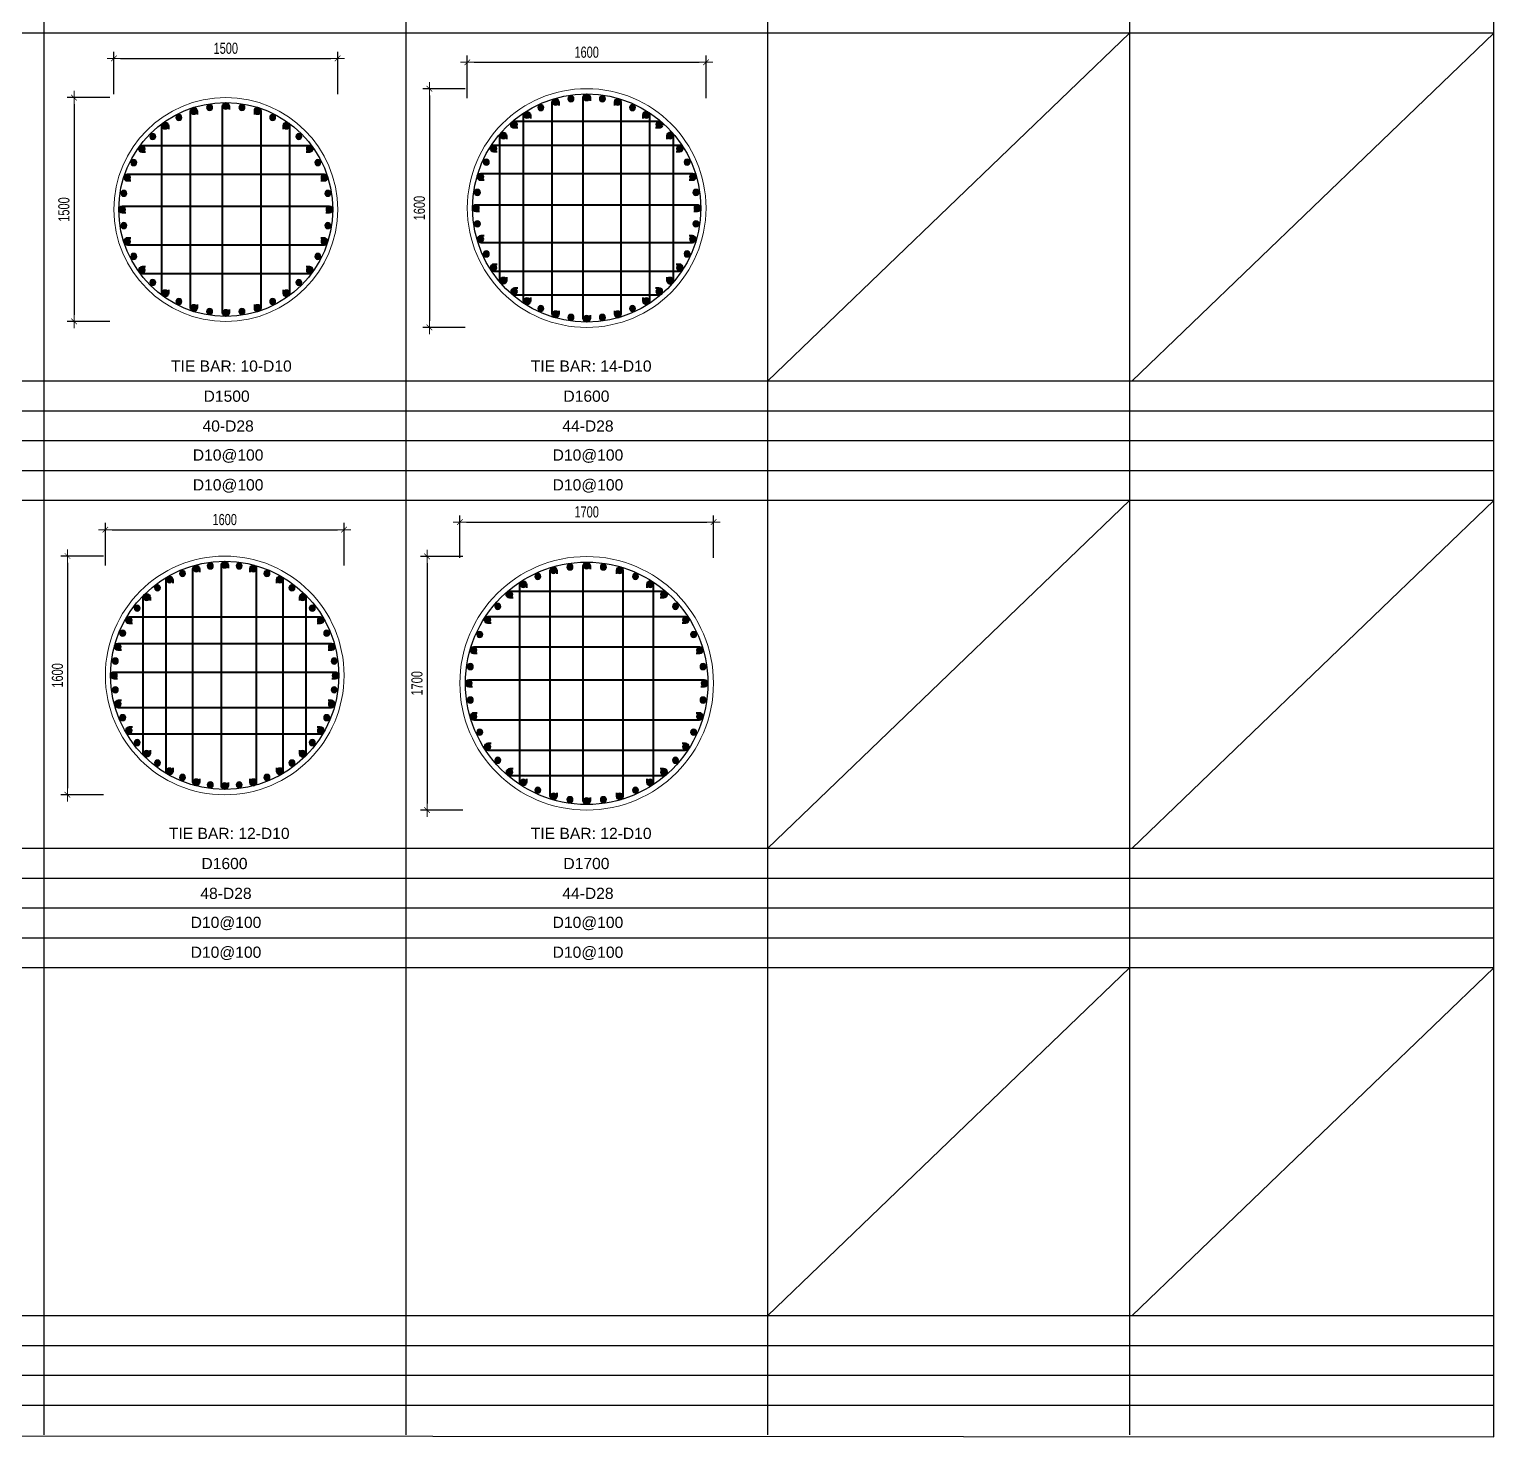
# Model space of a CAD drawing. Header units: millimetres. Extents: x 49323 to 406889, y -6102 to 181761.
# Drawn here: x 341986 to 351801, y 67981 to 77415 of the extents above; entities that cross this region are included whole.
import ezdxf
from ezdxf.enums import TextEntityAlignment as Align

# ---------------------------------------------------------------- set-up
doc = ezdxf.new("R2010")
doc.units = ezdxf.units.MM
doc.linetypes.add('CENTER2', pattern=[1.125, 0.75, -0.125, 0.125, -0.125])
doc.layers.get('Defpoints').update_dxf_attribs({"color": 151, "lineweight": 9})
for name, color, linetype in [('2', 2, 'Continuous'), ('A-ANNO-LEAD', 4, 'Continuous'), ('CEN', 1, 'CENTER2'), ('STL', 3, 'Continuous'), ('TIT1', 3, 'Continuous')]:
    doc.layers.add(name, color=color, linetype=linetype)
for name, color, linetype, lineweight in [('NDC_S_CONTINUOUS', 3, 'Continuous', 20), ('NDC_S_DIM', 1, 'Continuous', 15), ('NDC_S_STIRRUP', 4, 'Continuous', 40)]:
    doc.layers.add(name, color=color, linetype=linetype, lineweight=lineweight)
doc.styles.add('NDC_ARIAL', font='arial.ttf', dxfattribs={"width": 0.85})
doc.styles.add('NDC_DIM', font='', dxfattribs={"width": 0.75})
doc.styles.get('NDC_DIM').set_extended_font_data('Dotum')
doc.dimstyles.new('NDC_dim_30', dxfattribs={"dimscale": 30, "dimtxt": 2.5, "dimasz": 1.5, "dimexe": 1.5, "dimexo": 2.5, "dimgap": 1, "dimtad": 1, "dimdec": 0, "dimzin": 0, "dimdsep": 46, "dimtxsty": 'NDC_DIM', "dimblk": 'DIMMARK', "dimcen": 0.09, "dimdle": 1.2, "dimclrd": 1, "dimclre": 1, "dimclrt": 3, "dimadec": 0, "dimazin": 0, "dimtfac": 1, "dimtdec": 0, "dimtix": 1, "dimtofl": 0, "dimtmove": 0, "dimatfit": 3, "dimfxl": 8, "dimfxlon": 1, "dimtolj": 1, "dimtzin": 0, "dimarcsym": 0})

# ---------------------------------------------------------------- blocks, each defined once
blk = doc.blocks.new('8')
at = {"layer": '2'}
blk.add_hatch(color=256, dxfattribs=at).paths.add_polyline_path([(20, 0, 0.386127), (1.9, 19.9), (-1.9, 19.9, 0.386127), (-20, 0, 1)])
blk.add_circle((0, 0), 20, dxfattribs=at)
blk = doc.blocks.new('5')
at = {"layer": 'CEN', "rotation": 180}
blk.add_blockref('8', (0, 0), dxfattribs=at)
blk = doc.blocks.new('*U1827')
at = {"layer": 'STL', "xscale": -1}
blk.add_blockref('5', (0, 0), dxfattribs=at)
blk = doc.blocks.new('*U1828')
at = {"layer": 'NDC_S_DIM', "color": 0, "linetype": 'ByBlock', "lineweight": -2, "transparency": 16777216}
for p, rotation in [((295769.8, 68489.2), 29.99999999999999), ((295856.6, 68532), 22.49999999999999), ((295948.3, 68563.1), 15), ((296043.2, 68582), 7.500000000000014), ((296236.4, 68582), 352.5), ((296331.3, 68563.1), 344.9999999999999), ((296423, 68532), 337.4999999999999), ((296509.8, 68489.2), 329.9999999999999), ((295689.3, 68435.4), 37.50000000000001), ((296590.3, 68435.4), 322.5), ((295552.7, 68298.8), 52.49999999999999), ((295616.5, 68371.6), 45.00000000000001), ((296663, 68371.6), 315), ((296726.9, 68298.8), 307.5), ((295498.9, 68218.4), 59.99999999999999), ((296780.6, 68218.4), 300.0000000000001), ((295456.1, 68131.5), 67.5), ((296823.5, 68131.5), 292.4999999999999), ((295425, 68039.9), 75.00000000000001), ((296854.6, 68039.9), 285), ((295406.1, 67944.9), 82.50000000000001), ((296873.5, 67944.9), 277.5), ((295399.8, 67848.4), 90), ((296879.8, 67848.4), 270), ((295406.1, 67751.8), 97.5), ((296873.5, 67751.8), 262.5), ((295425, 67656.8), 105), ((296854.6, 67656.8), 255), ((295456.1, 67565.2), 112.5), ((296823.5, 67565.2), 247.5), ((295498.9, 67478.4), 120), ((296780.6, 67478.4), 240), ((295552.7, 67397.9), 127.5), ((295616.5, 67325.1), 135), ((296663, 67325.1), 225.0000000000001), ((296726.9, 67397.9), 232.5), ((295689.3, 67261.3), 142.5), ((296590.3, 67261.3), 217.5), ((295769.8, 67207.5), 150), ((295856.6, 67164.7), 157.5), ((295948.3, 67133.6), 165), ((296331.3, 67133.6), 195), ((296423, 67164.7), 202.5000000000001), ((296509.8, 67207.5), 210), ((296043.2, 67114.7), 172.5), ((296139.8, 67108.4), 180), ((296236.4, 67114.7), 187.5)]:
    blk.add_blockref('*U1827', p, dxfattribs=dict(at, rotation=rotation))
blk.add_blockref('*U1827', (296139.8, 68588.4), dxfattribs=at)
blk = doc.blocks.new('DIMMARK')
at = {"layer": 'NDC_S_DIM', "color": 1}
blk.add_line((-1.5, 0), (1, 0), dxfattribs=at)
at = {"layer": 'NDC_S_DIM', "color": 2, "const_width": 0.1}
blk.add_lwpolyline([(-0.42, -0.42), (0.42, 0.42)], dxfattribs=at)
blk = doc.blocks.new('*D1911')
at = {"layer": 'Defpoints', "color": 0, "ltscale": 40, "transparency": 16777216}
for p in [(344095.7, 74060.8), (342495.7, 73083.9), (344095.7, 73083.9)]:
    blk.add_point(p, dxfattribs=at)
at = {"layer": 'NDC_S_DIM', "color": 1, "lineweight": -2, "ltscale": 40, "transparency": 16777216}
for p, q in [((342495.7, 73820.8), (342495.7, 74105.8)), ((342540.7, 74060.8), (344050.7, 74060.8)), ((344095.7, 73820.8), (344095.7, 74105.8))]:
    blk.add_line(p, q, dxfattribs=at)
at = {"layer": 'NDC_S_DIM', "color": 1, "lineweight": -2, "ltscale": 40, "transparency": 16777216, "xscale": 45, "yscale": 45, "zscale": 45, "rotation": 180}
blk.add_blockref('DIMMARK', (342495.7, 74060.8), dxfattribs=at)
at = {"layer": 'NDC_S_DIM', "color": 1, "lineweight": -2, "ltscale": 40, "transparency": 16777216, "xscale": 45, "yscale": 45, "zscale": 45}
blk.add_blockref('DIMMARK', (344095.7, 74060.8), dxfattribs=at)
at = {"layer": 'NDC_S_DIM', "color": 3, "ltscale": 40, "transparency": 16777216, "insert": (343295.7, 74128.3), "char_height": 75, "attachment_point": 5, "style": 'NDC_DIM'}
blk.add_mtext('\\A1;1600', dxfattribs=at)
blk = doc.blocks.new('*D1912')
at = {"layer": 'Defpoints', "color": 0, "ltscale": 40, "transparency": 16777216}
for p in [(343295.7, 73883.9), (342242.2, 72283.9), (343295.7, 72283.9)]:
    blk.add_point(p, dxfattribs=at)
at = {"layer": 'NDC_S_DIM', "color": 1, "lineweight": -2, "ltscale": 40, "transparency": 16777216}
for p, q in [((342482.2, 73883.9), (342197.2, 73883.9)), ((342242.2, 73838.9), (342242.2, 72328.9)), ((342482.2, 72283.9), (342197.2, 72283.9))]:
    blk.add_line(p, q, dxfattribs=at)
at = {"layer": 'NDC_S_DIM', "color": 1, "lineweight": -2, "ltscale": 40, "transparency": 16777216, "xscale": 45, "yscale": 45, "zscale": 45}
for p, rotation in [((342242.2, 73883.9), 90), ((342242.2, 72283.9), 270)]:
    blk.add_blockref('DIMMARK', p, dxfattribs=dict(at, rotation=rotation))
at = {"layer": 'NDC_S_DIM', "color": 3, "ltscale": 40, "transparency": 16777216, "insert": (342174.6, 73083.9), "char_height": 75, "attachment_point": 5, "rotation": 90, "style": 'NDC_DIM'}
blk.add_mtext('\\A1;1600', dxfattribs=at)
blk = doc.blocks.new('*U1865')
at = {"layer": 'STL', "xscale": -1}
blk.add_blockref('5', (0, 0), dxfattribs=at)
blk = doc.blocks.new('*U1866')
at = {"layer": 'NDC_S_DIM', "color": 0, "linetype": 'ByBlock', "lineweight": -2, "transparency": 16777216}
for p, rotation in [((295925.9, 68506.7), 18.00000000000001), ((296031.5, 68532), 8.999999999999943), ((296248.1, 68532), 351.0000000000001), ((296353.7, 68506.7), 342.0000000000001), ((295732.9, 68408.3), 36), ((295825.5, 68465.1), 27.00000000000001), ((296454, 68465.1), 333), ((296546.6, 68408.3), 324), ((295650.3, 68337.8), 45.00000000000001), ((296629.2, 68337.8), 315), ((295579.8, 68255.2), 54), ((296699.8, 68255.2), 306), ((295523, 68162.6), 63), ((296756.5, 68162.6), 297), ((295481.5, 68062.3), 72), ((296798.1, 68062.3), 288), ((295456.1, 67956.6), 81), ((296823.5, 67956.6), 279), ((295447.6, 67848.4), 90), ((296832, 67848.4), 270), ((295456.1, 67740.1), 99.00000000000001), ((296823.5, 67740.1), 261), ((295481.5, 67634.5), 108), ((296798.1, 67634.5), 252), ((295523, 67534.1), 117), ((296756.5, 67534.1), 243), ((295579.8, 67441.5), 126), ((296699.8, 67441.5), 234), ((295650.3, 67358.9), 135), ((296629.2, 67358.9), 225.0000000000001), ((295732.9, 67288.4), 144), ((295825.5, 67231.6), 153), ((296454, 67231.6), 207), ((296546.6, 67288.4), 216), ((295925.9, 67190), 162.0000000000001), ((296031.5, 67164.7), 171), ((296139.8, 67156.2), 180), ((296248.1, 67164.7), 189), ((296353.7, 67190), 197.9999999999999)]:
    blk.add_blockref('*U1865', p, dxfattribs=dict(at, rotation=rotation))
blk.add_blockref('*U1865', (296139.8, 68540.5), dxfattribs=at)
blk = doc.blocks.new('*D1913')
at = {"layer": 'Defpoints', "color": 0, "ltscale": 40, "transparency": 16777216}
for p in [(344052.9, 77219.7), (342552.9, 76207), (344052.9, 76207)]:
    blk.add_point(p, dxfattribs=at)
at = {"layer": 'NDC_S_DIM', "color": 1, "lineweight": -2, "ltscale": 40, "transparency": 16777216}
for p, q in [((342552.9, 76979.7), (342552.9, 77264.7)), ((344052.9, 76979.7), (344052.9, 77264.7)), ((342597.9, 77219.7), (344007.9, 77219.7))]:
    blk.add_line(p, q, dxfattribs=at)
at = {"layer": 'NDC_S_DIM', "color": 1, "lineweight": -2, "ltscale": 40, "transparency": 16777216, "xscale": 45, "yscale": 45, "zscale": 45, "rotation": 180}
blk.add_blockref('DIMMARK', (342552.9, 77219.7), dxfattribs=at)
at = {"layer": 'NDC_S_DIM', "color": 1, "lineweight": -2, "ltscale": 40, "transparency": 16777216, "xscale": 45, "yscale": 45, "zscale": 45}
blk.add_blockref('DIMMARK', (344052.9, 77219.7), dxfattribs=at)
at = {"layer": 'NDC_S_DIM', "color": 3, "ltscale": 40, "transparency": 16777216, "insert": (343302.9, 77287.3), "char_height": 75, "attachment_point": 5, "style": 'NDC_DIM'}
blk.add_mtext('\\A1;1500', dxfattribs=at)
blk = doc.blocks.new('*D1914')
at = {"layer": 'Defpoints', "color": 0, "ltscale": 40, "transparency": 16777216}
for p in [(343302.9, 76957), (342285.5, 75457), (343302.9, 75457)]:
    blk.add_point(p, dxfattribs=at)
at = {"layer": 'NDC_S_DIM', "color": 1, "lineweight": -2, "ltscale": 40, "transparency": 16777216}
for p, q in [((342525.5, 76957), (342240.5, 76957)), ((342285.5, 76912), (342285.5, 75502)), ((342525.5, 75457), (342240.5, 75457))]:
    blk.add_line(p, q, dxfattribs=at)
at = {"layer": 'NDC_S_DIM', "color": 1, "lineweight": -2, "ltscale": 40, "transparency": 16777216, "xscale": 45, "yscale": 45, "zscale": 45}
for p, rotation in [((342285.5, 76957), 90), ((342285.5, 75457), 270)]:
    blk.add_blockref('DIMMARK', p, dxfattribs=dict(at, rotation=rotation))
at = {"layer": 'NDC_S_DIM', "color": 3, "ltscale": 40, "transparency": 16777216, "insert": (342217.9, 76207), "char_height": 75, "attachment_point": 5, "rotation": 90, "style": 'NDC_DIM'}
blk.add_mtext('\\A1;1500', dxfattribs=at)
blk = doc.blocks.new('*U1863')
at = {"layer": 'STL', "xscale": -1}
blk.add_blockref('5', (0, 0), dxfattribs=at)
blk = doc.blocks.new('*U1864')
at = {"layer": 'NDC_S_DIM', "color": 0, "linetype": 'ByBlock', "lineweight": -2, "transparency": 16777216}
for p, rotation in [((295917.8, 68604.3), 16.36363636363635), ((296027.7, 68628.1), 8.181818181818157), ((296251.9, 68628.1), 351.8181818181818), ((296361.7, 68604.3), 343.6363636363637), ((295713.9, 68511.1), 32.72727272727273), ((295812.5, 68565), 24.54545454545454), ((296467.1, 68565), 335.4545454545455), ((296565.7, 68511.1), 327.2727272727273), ((295623.9, 68443.7), 40.90909090909091), ((296655.7, 68443.7), 319.0909090909091), ((295544.4, 68364.3), 49.09090909090909), ((296735.2, 68364.3), 310.9090909090909), ((295477, 68274.3), 57.27272727272729), ((296802.5, 68274.3), 302.7272727272727), ((295423.2, 68175.6), 65.45454545454547), ((296856.4, 68175.6), 294.5454545454546), ((295383.9, 68070.3), 73.63636363636364), ((296895.7, 68070.3), 286.3636363636364), ((295360, 67960.5), 81.81818181818183), ((296919.6, 67960.5), 278.1818181818182), ((295352, 67848.4), 90), ((296927.6, 67848.4), 270), ((295360, 67736.2), 98.18181818181817), ((296919.6, 67736.2), 261.8181818181818), ((295383.9, 67626.4), 106.3636363636363), ((296895.7, 67626.4), 253.6363636363637), ((295423.2, 67521.1), 114.5454545454546), ((296856.4, 67521.1), 245.4545454545455), ((295477, 67422.4), 122.7272727272727), ((296802.5, 67422.4), 237.2727272727273), ((295544.4, 67332.4), 130.9090909090909), ((296735.2, 67332.4), 229.0909090909092), ((295623.9, 67253), 139.0909090909091), ((296655.7, 67253), 220.9090909090909), ((295713.9, 67185.6), 147.2727272727273), ((295812.5, 67131.7), 155.4545454545455), ((296467.1, 67131.7), 204.5454545454546), ((296565.7, 67185.6), 212.7272727272727), ((295917.8, 67092.5), 163.6363636363637), ((296027.7, 67068.6), 171.8181818181818), ((296139.8, 67060.5), 180), ((296251.9, 67068.6), 188.1818181818181), ((296361.7, 67092.5), 196.3636363636363)]:
    blk.add_blockref('*U1863', p, dxfattribs=dict(at, rotation=rotation))
blk.add_blockref('*U1863', (296139.8, 68636.2), dxfattribs=at)
blk = doc.blocks.new('*D1893')
at = {"layer": 'Defpoints', "color": 0, "ltscale": 40, "transparency": 16777216}
for p in [(346571.8, 74111.8), (344871.8, 73030.9), (346571.8, 73030.9)]:
    blk.add_point(p, dxfattribs=at)
at = {"layer": 'NDC_S_DIM', "color": 1, "lineweight": -2, "ltscale": 40, "transparency": 16777216}
for p, q in [((344871.8, 73871.8), (344871.8, 74156.8)), ((344916.8, 74111.8), (346526.8, 74111.8)), ((346571.8, 73871.8), (346571.8, 74156.8))]:
    blk.add_line(p, q, dxfattribs=at)
at = {"layer": 'NDC_S_DIM', "color": 1, "lineweight": -2, "ltscale": 40, "transparency": 16777216, "xscale": 45, "yscale": 45, "zscale": 45, "rotation": 180}
blk.add_blockref('DIMMARK', (344871.8, 74111.8), dxfattribs=at)
at = {"layer": 'NDC_S_DIM', "color": 1, "lineweight": -2, "ltscale": 40, "transparency": 16777216, "xscale": 45, "yscale": 45, "zscale": 45}
blk.add_blockref('DIMMARK', (346571.8, 74111.8), dxfattribs=at)
at = {"layer": 'NDC_S_DIM', "color": 3, "ltscale": 40, "transparency": 16777216, "insert": (345721.8, 74179.4), "char_height": 75, "attachment_point": 5, "style": 'NDC_DIM'}
blk.add_mtext('\\A1;1700', dxfattribs=at)
blk = doc.blocks.new('*D1894')
at = {"layer": 'Defpoints', "color": 0, "ltscale": 40, "transparency": 16777216}
for p in [(345721.8, 73880.9), (344652, 72180.9), (345721.8, 72180.9)]:
    blk.add_point(p, dxfattribs=at)
at = {"layer": 'NDC_S_DIM', "color": 1, "lineweight": -2, "ltscale": 40, "transparency": 16777216}
for p, q in [((344892, 73880.9), (344607, 73880.9)), ((344652, 73835.9), (344652, 72225.9)), ((344892, 72180.9), (344607, 72180.9))]:
    blk.add_line(p, q, dxfattribs=at)
at = {"layer": 'NDC_S_DIM', "color": 1, "lineweight": -2, "ltscale": 40, "transparency": 16777216, "xscale": 45, "yscale": 45, "zscale": 45}
for p, rotation in [((344652, 73880.9), 90), ((344652, 72180.9), 270)]:
    blk.add_blockref('DIMMARK', p, dxfattribs=dict(at, rotation=rotation))
at = {"layer": 'NDC_S_DIM', "color": 3, "ltscale": 40, "transparency": 16777216, "insert": (344584.5, 73030.9), "char_height": 75, "attachment_point": 5, "rotation": 90, "style": 'NDC_DIM'}
blk.add_mtext('\\A1;1700', dxfattribs=at)
blk = doc.blocks.new('*U1861')
at = {"layer": 'STL', "xscale": -1}
blk.add_blockref('5', (0, 0), dxfattribs=at)
blk = doc.blocks.new('*U1862')
at = {"layer": 'NDC_S_DIM', "color": 0, "linetype": 'ByBlock', "lineweight": -2, "transparency": 16777216}
for p, rotation in [((295832.4, 68521.5), 24.54545454545455), ((295931.3, 68558.4), 16.36363636363635), ((296034.5, 68580.8), 8.181818181818112), ((296245.1, 68580.8), 351.8181818181819), ((296348.3, 68558.4), 343.6363636363637), ((296447.2, 68521.5), 335.4545454545455), ((295655.2, 68407.6), 40.90909090909091), ((295739.7, 68470.9), 32.72727272727273), ((296539.9, 68470.9), 327.2727272727273), ((296624.4, 68407.6), 319.0909090909092), ((295580.5, 68332.9), 49.09090909090912), ((296699, 68332.9), 310.9090909090909), ((295517.3, 68248.4), 57.27272727272731), ((296762.3, 68248.4), 302.7272727272727), ((295466.7, 68155.8), 65.45454545454547), ((296812.9, 68155.8), 294.5454545454546), ((295429.8, 68056.8), 73.63636363636364), ((296849.8, 68056.8), 286.3636363636364), ((295407.3, 67953.7), 81.81818181818183), ((296872.3, 67953.7), 278.1818181818182), ((295399.8, 67848.4), 90), ((296879.8, 67848.4), 270), ((295407.3, 67743), 98.1818181818182), ((296872.3, 67743), 261.8181818181818), ((295429.8, 67639.9), 106.3636363636363), ((296849.8, 67639.9), 253.6363636363637), ((295466.7, 67540.9), 114.5454545454546), ((296812.9, 67540.9), 245.4545454545454), ((295517.3, 67448.3), 122.7272727272727), ((296762.3, 67448.3), 237.2727272727273), ((295580.5, 67363.8), 130.9090909090909), ((296699, 67363.8), 229.0909090909092), ((295655.2, 67289.1), 139.0909090909091), ((295739.7, 67225.8), 147.2727272727273), ((296539.9, 67225.8), 212.7272727272727), ((296624.4, 67289.1), 220.9090909090909), ((295832.4, 67175.2), 155.4545454545455), ((295931.3, 67138.3), 163.6363636363637), ((296348.3, 67138.3), 196.3636363636364), ((296447.2, 67175.2), 204.5454545454546), ((296034.5, 67115.9), 171.8181818181819), ((296139.8, 67108.4), 180), ((296245.1, 67115.9), 188.1818181818181)]:
    blk.add_blockref('*U1861', p, dxfattribs=dict(at, rotation=rotation))
blk.add_blockref('*U1861', (296139.8, 68588.4), dxfattribs=at)
blk = doc.blocks.new('*D1895')
at = {"layer": 'Defpoints', "color": 0, "ltscale": 40, "transparency": 16777216}
for p in [(346521.8, 77193.5), (344921.8, 76216.6), (346521.8, 76216.6)]:
    blk.add_point(p, dxfattribs=at)
at = {"layer": 'NDC_S_DIM', "color": 1, "lineweight": -2, "ltscale": 40, "transparency": 16777216}
for p, q in [((344921.8, 76953.5), (344921.8, 77238.5)), ((344966.8, 77193.5), (346476.8, 77193.5)), ((346521.8, 76953.5), (346521.8, 77238.5))]:
    blk.add_line(p, q, dxfattribs=at)
at = {"layer": 'NDC_S_DIM', "color": 1, "lineweight": -2, "ltscale": 40, "transparency": 16777216, "xscale": 45, "yscale": 45, "zscale": 45, "rotation": 180}
blk.add_blockref('DIMMARK', (344921.8, 77193.5), dxfattribs=at)
at = {"layer": 'NDC_S_DIM', "color": 1, "lineweight": -2, "ltscale": 40, "transparency": 16777216, "xscale": 45, "yscale": 45, "zscale": 45}
blk.add_blockref('DIMMARK', (346521.8, 77193.5), dxfattribs=at)
at = {"layer": 'NDC_S_DIM', "color": 3, "ltscale": 40, "transparency": 16777216, "insert": (345721.8, 77261), "char_height": 75, "attachment_point": 5, "style": 'NDC_DIM'}
blk.add_mtext('\\A1;1600', dxfattribs=at)
blk = doc.blocks.new('*D1896')
at = {"layer": 'Defpoints', "color": 0, "ltscale": 40, "transparency": 16777216}
for p in [(345721.8, 77016.6), (344668.3, 75416.6), (345721.8, 75416.6)]:
    blk.add_point(p, dxfattribs=at)
at = {"layer": 'NDC_S_DIM', "color": 1, "lineweight": -2, "ltscale": 40, "transparency": 16777216}
for p, q in [((344908.3, 77016.6), (344623.3, 77016.6)), ((344668.3, 76971.6), (344668.3, 75461.6)), ((344908.3, 75416.6), (344623.3, 75416.6))]:
    blk.add_line(p, q, dxfattribs=at)
at = {"layer": 'NDC_S_DIM', "color": 1, "lineweight": -2, "ltscale": 40, "transparency": 16777216, "xscale": 45, "yscale": 45, "zscale": 45}
for p, rotation in [((344668.3, 77016.6), 90), ((344668.3, 75416.6), 270)]:
    blk.add_blockref('DIMMARK', p, dxfattribs=dict(at, rotation=rotation))
at = {"layer": 'NDC_S_DIM', "color": 3, "ltscale": 40, "transparency": 16777216, "insert": (344600.7, 76216.6), "char_height": 75, "attachment_point": 5, "rotation": 90, "style": 'NDC_DIM'}
blk.add_mtext('\\A1;1600', dxfattribs=at)

msp = doc.modelspace()

# ---------------------------------------------------------------- linework, layer by layer
at = {"layer": 'A-ANNO-LEAD'}
msp.add_lwpolyline([(330466.4, 67994), (351801.4, 67980.8), (351801.4, 84600.8), (330466.4, 84614)], close=True, dxfattribs=at)
at = {"layer": 'NDC_S_CONTINUOUS', "ltscale": 70}
for centre, radius in [((343302.9, 76207), 750), ((345721.8, 76216.6), 800), ((343295.7, 73083.9), 800), ((345721.8, 73030.9), 850)]:
    msp.add_circle(centre, radius, dxfattribs=at)
at = {"layer": 'NDC_S_STIRRUP'}
for points in [[(345744.3, 75498.7), (345744.3, 75476.6, -1), (345699.3, 75476.6), (345699.3, 76956.6, -1), (345744.3, 76956.6), (345744.3, 76934.4)], [(343111.5, 75570.8), (343111.5, 75548.7, -1), (343066.5, 75548.7), (343066.5, 76865.3, -1), (343111.5, 76865.3), (343111.5, 76843.2)], [(343325.4, 75537), (343325.4, 75514.8, -1), (343280.4, 75514.8), (343280.4, 76899.2, -1), (343325.4, 76899.2), (343325.4, 76877.1)], [(343494.3, 75570.8), (343494.3, 75548.7, 1), (343539.3, 75548.7), (343539.3, 76865.3, 1), (343494.3, 76865.3), (343494.3, 76843.2)], [(345344.2, 75616.2), (345344.2, 75594.1, -1), (345299.2, 75594.1), (345299.2, 76839.1, -1), (345344.2, 76839.1), (345344.2, 76817)], [(345535.8, 75528.7), (345535.8, 75506.6, -1), (345490.8, 75506.6), (345490.8, 76926.6, -1), (345535.8, 76926.6), (345535.8, 76904.5)], [(345907.7, 75528.7), (345907.7, 75506.6, 1), (345952.8, 75506.6), (345952.8, 76926.6, 1), (345907.7, 76926.6), (345907.7, 76904.5)], [(346099.3, 75616.2), (346099.3, 75594.1, 1), (346144.4, 75594.1), (346144.4, 76839.1, 1), (346099.3, 76839.1), (346099.3, 76817)], [(342918.5, 75669.2), (342918.5, 75647, -1), (342873.5, 75647), (342873.5, 76767, -1), (342918.5, 76767), (342918.5, 76744.9)], [(343687.2, 75669.2), (343687.2, 75647, 1), (343732.2, 75647), (343732.2, 76767, 1), (343687.2, 76767), (343687.2, 76744.9)], [(345259.3, 76753.3), (345237.2, 76753.3, -1), (345237.2, 76798.4), (346206.4, 76798.4, -1), (346206.4, 76753.3), (346184.2, 76753.3)], [(345185, 75754.1), (345185, 75732, -1), (345140, 75732), (345140, 76701.2, -1), (345185, 76701.2), (345185, 76679)], [(346258.5, 75754.1), (346258.5, 75732, 1), (346303.5, 75732), (346303.5, 76701.2, 1), (346258.5, 76701.2), (346258.5, 76679)], [(342765, 76591.4), (342742.9, 76591.4, -1), (342742.9, 76636.4), (343862.9, 76636.4, -1), (343862.9, 76591.4), (343840.7, 76591.4)], [(345121.4, 76594.2), (345099.2, 76594.2, -1), (345099.2, 76639.2), (346344.3, 76639.2, -1), (346344.3, 76594.2), (346322.2, 76594.2)], [(342666.7, 76398.4), (342644.6, 76398.4, -1), (342644.6, 76443.4), (343961.2, 76443.4, -1), (343961.2, 76398.4), (343939, 76398.4)], [(345033.9, 76402.6), (345011.7, 76402.6, -1), (345011.7, 76447.6), (346431.8, 76447.6, -1), (346431.8, 76402.6), (346409.7, 76402.6)], [(342632.8, 76184.5), (342610.7, 76184.5, -1), (342610.7, 76229.5), (343995.1, 76229.5, -1), (343995.1, 76184.5), (343972.9, 76184.5)], [(345003.9, 76194.1), (344981.8, 76194.1, -1), (344981.8, 76239.1), (346461.8, 76239.1, -1), (346461.8, 76194.1), (346439.6, 76194.1)], [(342666.7, 76015.6), (342644.6, 76015.6, 1), (342644.6, 75970.6), (343961.2, 75970.6, 1), (343961.2, 76015.6), (343939, 76015.6)], [(345033.9, 76030.6), (345011.7, 76030.6, 1), (345011.7, 75985.6), (346431.8, 75985.6, 1), (346431.8, 76030.6), (346409.7, 76030.6)], [(342765, 75822.7), (342742.9, 75822.7, 1), (342742.9, 75777.6), (343862.9, 75777.6, 1), (343862.9, 75822.7), (343840.7, 75822.7)], [(345121.4, 75839), (345099.2, 75839, 1), (345099.2, 75794), (346344.3, 75794, 1), (346344.3, 75839), (346322.2, 75839)], [(345259.3, 75679.8), (345237.2, 75679.8, 1), (345237.2, 75634.8), (346206.4, 75634.8, 1), (346206.4, 75679.8), (346184.2, 75679.8)], [(343126.7, 72391.2), (343126.7, 72369.1, -1), (343081.6, 72369.1), (343081.6, 73798.7, -1), (343126.7, 73798.7), (343126.7, 73776.5)], [(343318.2, 72366), (343318.2, 72343.9, -1), (343273.2, 72343.9), (343273.2, 73823.9, -1), (343318.2, 73823.9), (343318.2, 73801.7)], [(343464.7, 72391.2), (343464.7, 72369.1, 1), (343509.7, 72369.1), (343509.7, 73798.7, 1), (343464.7, 73798.7), (343464.7, 73776.5)], [(345744.3, 72265.2), (345744.3, 72243.1, -1), (345699.3, 72243.1), (345699.3, 73818.7, -1), (345744.3, 73818.7), (345744.3, 73796.6)], [(342948.2, 72465.2), (342948.2, 72443, -1), (342903.2, 72443), (342903.2, 73724.7, -1), (342948.2, 73724.7), (342948.2, 73702.6)], [(343643.2, 72465.2), (343643.2, 72443, 1), (343688.2, 72443), (343688.2, 73724.7, 1), (343643.2, 73724.7), (343643.2, 73702.6)], [(345318.4, 72390.3), (345318.4, 72368.1, -1), (345273.3, 72368.1), (345273.3, 73693.6, -1), (345318.4, 73693.6), (345318.4, 73671.5)], [(345522.3, 72297.1), (345522.3, 72275, -1), (345477.3, 72275), (345477.3, 73786.8, -1), (345522.3, 73786.8), (345522.3, 73764.7)], [(345921.2, 72297.1), (345921.2, 72275, 1), (345966.2, 72275), (345966.2, 73786.8, 1), (345921.2, 73786.8), (345921.2, 73764.7)], [(346125.2, 72390.3), (346125.2, 72368.1, 1), (346170.2, 72368.1), (346170.2, 73693.6, 1), (346125.2, 73693.6), (346125.2, 73671.5)], [(342794.9, 72582.8), (342794.9, 72560.6, -1), (342749.9, 72560.6), (342749.9, 73607.1, -1), (342794.9, 73607.1), (342794.9, 73585)], [(343796.4, 72582.8), (343796.4, 72560.6, 1), (343841.4, 72560.6), (343841.4, 73607.1, 1), (343796.4, 73607.1), (343796.4, 73585)], [(345228, 73603.8), (345205.9, 73603.8, -1), (345205.9, 73648.8), (346237.7, 73648.8, -1), (346237.7, 73603.8), (346215.5, 73603.8)], [(342677, 73431.4), (342654.8, 73431.4, -1), (342654.8, 73476.4), (343936.5, 73476.4, -1), (343936.5, 73431.4), (343914.4, 73431.4)], [(345081.2, 73434.3), (345059, 73434.3, -1), (345059, 73479.3), (346384.5, 73479.3, -1), (346384.5, 73434.3), (346362.4, 73434.3)], [(342603, 73252.9), (342580.9, 73252.9, -1), (342580.9, 73297.9), (344010.5, 73297.9, -1), (344010.5, 73252.9), (343988.3, 73252.9)], [(344988, 73230.3), (344965.9, 73230.3, -1), (344965.9, 73275.4), (346477.7, 73275.4, -1), (346477.7, 73230.3), (346455.5, 73230.3)], [(342577.8, 73061.4), (342555.7, 73061.4, -1), (342555.7, 73106.4), (344035.7, 73106.4, -1), (344035.7, 73061.4), (344013.5, 73061.4)], [(344956.1, 73008.4), (344934, 73008.4, -1), (344934, 73053.4), (346509.6, 73053.4, -1), (346509.6, 73008.4), (346487.4, 73008.4)], [(342603, 72914.9), (342580.9, 72914.9, 1), (342580.9, 72869.8), (344010.5, 72869.8, 1), (344010.5, 72914.9), (343988.3, 72914.9)], [(342677, 72736.4), (342654.8, 72736.4, 1), (342654.8, 72691.4), (343936.5, 72691.4, 1), (343936.5, 72736.4), (343914.4, 72736.4)], [(344988, 72831.5), (344965.9, 72831.5, 1), (344965.9, 72786.4), (346477.7, 72786.4, 1), (346477.7, 72831.5), (346455.5, 72831.5)], [(345081.2, 72627.5), (345059, 72627.5, 1), (345059, 72582.5), (346384.5, 72582.5, 1), (346384.5, 72627.5), (346362.4, 72627.5)], [(345228, 72458), (345205.9, 72458, 1), (345205.9, 72413), (346237.7, 72413, 1), (346237.7, 72458), (346215.5, 72458)]]:
    msp.add_lwpolyline(points, format="xyb", dxfattribs=at)
at = {"layer": 'NDC_S_STIRRUP', "lineweight": -2, "ltscale": 1000}
for centre, radius in [((345721.8, 76216.6), 765), ((343302.9, 76207), 717.2), ((343295.7, 73083.9), 765), ((345721.8, 73030.9), 812.8)]:
    msp.add_circle(centre, radius, dxfattribs=at)
at = {"layer": 'TIT1'}
for p, q in [((342082.6, 83894), (342082.6, 67994)), ((344508.7, 83894), (344508.7, 67994)), ((346934.8, 83894), (346934.8, 67994)), ((349360.9, 83894), (349360.9, 67994)), ((351801.4, 77388.6), (330466.4, 77388.6)), ((351801.4, 74255.9), (330466.4, 74255.9)), ((351801.4, 71123.2), (330466.4, 71123.2))]:
    msp.add_line(p, q, dxfattribs=at)
at = {"layer": 'TIT1', "color": 8}
for p, q in [((351801.4, 75055.9), (331094.3, 75055.9)), ((351801.4, 74855.9), (331094.3, 74855.9)), ((351801.4, 74655.9), (331094.3, 74655.9)), ((351801.4, 74455.9), (331523.5, 74455.9)), ((351801.4, 71923.2), (331094.3, 71923.2)), ((351801.4, 71723.2), (331094.3, 71723.2)), ((351801.4, 71523.2), (331094.3, 71523.2)), ((351801.4, 71323.2), (331523.5, 71323.2)), ((351801.4, 68790.4), (331094.3, 68790.4)), ((351801.4, 68590.4), (331094.3, 68590.4)), ((351801.4, 68390.4), (331094.3, 68390.4)), ((351801.4, 68190.4), (331523.5, 68190.4))]:
    msp.add_line(p, q, dxfattribs=at)
for points in [[(349360.9, 77388.6), (346934.8, 75055.9)], [(351801.4, 77388.6), (349375.3, 75055.9)], [(349360.9, 74255.9), (346934.8, 71923.2)], [(351801.4, 74255.9), (349375.3, 71923.2)], [(349360.9, 71123.2), (346934.8, 68790.4)], [(351801.4, 71123.2), (349375.3, 68790.4)]]:
    msp.add_lwpolyline(points, dxfattribs=at)

# ---------------------------------------------------------------- block references
at = {"layer": 'NDC_S_DIM'}
for name, p in [('*U1862', (49582, 8368.2)), ('*U1866', (47163.1, 8358.7)), ('*U1828', (47155.9, 5235.5)), ('*U1864', (49582, 5182.5))]:
    msp.add_blockref(name, p, dxfattribs=at)

# ---------------------------------------------------------------- texts
at = {"layer": 'TIT1', "style": 'NDC_ARIAL'}
for s, p in [('TIE BAR: 10-D10', (343340.3, 75157.6)), ('TIE BAR: 14-D10', (345752, 75157.6)), ('D1500', (343308.5, 74955.7)), ('D1600', (345720.2, 74955.7)), ('40-D28', (343318.6, 74755.7)), ('44-D28', (345730.3, 74755.7)), ('D10@100', (343318.6, 74555.7)), ('D10@100', (345730.3, 74555.7)), ('D10@100', (343318.6, 74355.7)), ('D10@100', (345730.3, 74355.7)), ('TIE BAR: 12-D10', (343325.9, 72024.9)), ('TIE BAR: 12-D10', (345752, 72024.9)), ('D1600', (343294.1, 71823)), ('D1700', (345720.2, 71823)), ('48-D28', (343304.2, 71623)), ('44-D28', (345730.3, 71623)), ('D10@100', (343304.2, 71423)), ('D10@100', (345730.3, 71423)), ('D10@100', (343304.2, 71223)), ('D10@100', (345730.3, 71223))]:
    msp.add_text(s, height=75, dxfattribs=at).set_placement(p, align=Align.MIDDLE)

# ---------------------------------------------------------------- dimensions: what is measured, and where the dimension line sits
at = {"layer": 'NDC_S_DIM', "ltscale": 40}
for base, p1, p2, picture, middle in [((344052.9, 77219.7), (342552.9, 76207), (344052.9, 76207), '*D1913', (343302.9, 77287.3)), ((346521.8, 77193.5), (344921.8, 76216.6), (346521.8, 76216.6), '*D1895', (345721.8, 77261)), ((346571.8, 74111.8), (344871.8, 73030.9), (346571.8, 73030.9), '*D1893', (345721.8, 74179.4)), ((344095.7, 74060.8), (342495.7, 73083.9), (344095.7, 73083.9), '*D1911', (343295.7, 74128.3))]:
    dim = msp.add_linear_dim(base=base, p1=p1, p2=p2, dimstyle='NDC_dim_30', dxfattribs=at)
    dim.commit()
    dim.dimension.update_dxf_attribs({"geometry": picture, "text_midpoint": middle})
for base, p1, p2, picture, middle in [((344668.3, 75416.6), (345721.8, 77016.6), (345721.8, 75416.6), '*D1896', (344600.7, 76216.6)), ((342285.5, 75457), (343302.9, 76957), (343302.9, 75457), '*D1914', (342217.9, 76207)), ((342242.2, 72283.9), (343295.7, 73883.9), (343295.7, 72283.9), '*D1912', (342174.6, 73083.9)), ((344652, 72180.9), (345721.8, 73880.9), (345721.8, 72180.9), '*D1894', (344584.5, 73030.9))]:
    dim = msp.add_linear_dim(base=base, p1=p1, p2=p2, angle=90, dimstyle='NDC_dim_30', dxfattribs=at)
    dim.commit()
    dim.dimension.update_dxf_attribs({"geometry": picture, "text_midpoint": middle})

doc.saveas('drawing.dxf')
